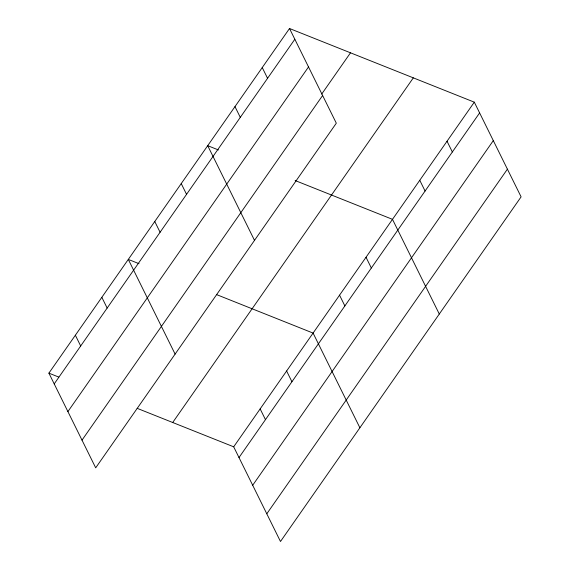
<?xml version="1.0" encoding="UTF-8"?>
<svg xmlns="http://www.w3.org/2000/svg" width="570" height="570" viewBox="0 0 570 570"><rect width="100%" height="100%" fill="white"/><g stroke="black" fill="none" stroke-linecap="round" stroke-linejoin="round"><path stroke-width="0.85" d="M289.517 28.5L336.314 123.191L95.696 467.835L48.899 373.143L289.517 28.5L474.304 102.165L521.101 196.857L280.483 541.5L233.686 446.809L137.156 408.327M54.214 383.895L294.833 39.252M67.901 411.597L308.52 66.954M321.715 94.043L350.5 52.811M82.009 440.133L322.627 95.489M172.703 422.498L413.321 77.855M233.686 446.809L474.304 102.165M238.994 457.56L479.619 112.917M252.688 485.262L493.307 140.619M266.788 513.798L507.414 169.155M218.424 149.953L207.708 145.678L254.505 240.369M295.139 180.533L392.495 219.343L439.292 314.034M139.016 263.682L128.3 259.414L175.104 354.098M216.564 294.597L313.087 333.079L359.884 427.771M48.899 373.143L58.788 377.084M447.03 141.225L452.345 151.976M419.762 180.284L425.078 191.036M366.026 257.255L371.334 268.007M262.25 67.559L267.565 78.311M339.556 295.167L344.871 305.919M234.975 106.618L240.291 117.37M286.617 370.992L291.933 381.736M181.239 183.59L186.554 194.341M260.148 408.897L265.463 419.648M154.769 221.502L160.085 232.254M101.838 297.319L107.146 308.071M75.368 335.231L80.676 345.983"/></g></svg>
